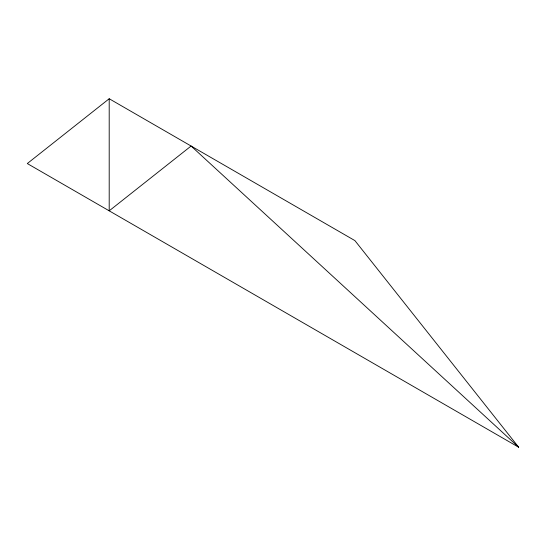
<?xml version="1.0" encoding="UTF-8"?>
<svg xmlns="http://www.w3.org/2000/svg" width="546" height="546" viewBox="0 0 546 546"><rect width="100%" height="100%" fill="white"/><g stroke="black" fill="none" stroke-linecap="round" stroke-linejoin="round"><path stroke-width="0.82" d="M109.2 98.744L27.3 163.547L518.7 447.256L354.9 240.602L109.2 98.744L109.2 210.831L191.1 146.035L518.7 447.256"/></g></svg>
